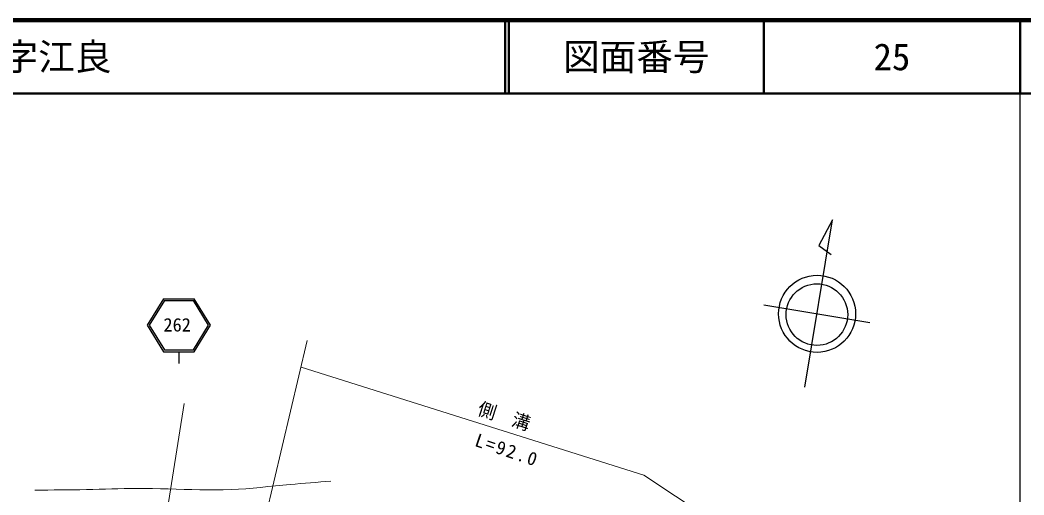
# Model space of a CAD drawing. Units: millimetres, scale not verified. Extents: x 40000 to 680000, y 20000 to 380000.
# Drawn here: x 442558 to 579500, y 315295 to 380000 of the extents above; entities that cross this region are included whole.
import ezdxf
from ezdxf.enums import TextEntityAlignment as Align

# ---------------------------------------------------------------- set-up
doc = ezdxf.new("R2010")
doc.units = ezdxf.units.MM
doc.header["$LTSCALE"] = 1000
for name, color, linetype, lineweight in [('M-BGD', 7, 'Continuous', 13), ('M-STR-HTXT', 7, 'Continuous', 13), ('M-STR-STRC', 7, 'Continuous', 25), ('M-TTL', 2, 'Continuous', 140), ('M-TTL-BAND', 7, 'Continuous', 25), ('M-TTL-LINE', 7, 'Continuous', 50)]:
    doc.layers.add(name, color=color, linetype=linetype, lineweight=lineweight)
doc.layers.add('M-TTL-TXT', color=7, linetype='Continuous')
doc.styles.add('ＭＳ ゴシック', font='')
doc.styles.get('ＭＳ ゴシック').set_extended_font_data('MS Gothic')

msp = doc.modelspace()

# ---------------------------------------------------------------- linework, layer by layer
at = {"layer": 'M-BGD', "lineweight": 25}
for p, q in [((549592, 329965), (553371, 352775)), ((553371, 352775), (551509, 349272)), ((551509, 349272), (553207, 348035)), ((544000, 341180), (558502, 338777))]:
    msp.add_line(p, q, dxfattribs=at)
at = {"layer": 'M-BGD'}
msp.add_lwpolyline([(444567, 315940), (445447, 315949), (446328, 315957), (447208, 315965), (448088, 315973), (448969, 315982), (449849, 315992), (450729, 316003), (451609, 316017), (452470, 316034), (453331, 316056), (454192, 316080), (455053, 316104), (455914, 316128), (456775, 316148), (457636, 316163), (458497, 316172), (459568, 316170), (460638, 316157), (461709, 316135), (462780, 316106), (463851, 316075), (464921, 316043), (465992, 316014), (467062, 315991), (468133, 315977), (469203, 315975), (470273, 315987), (471343, 316017), (472352, 316066), (473359, 316136), (474365, 316221), (475370, 316317), (476376, 316419), (477381, 316523), (478386, 316622), (479392, 316713), (480088, 316772), (480785, 316831), (481481, 316889), (482178, 316947), (482874, 317004), (483571, 317062), (484267, 317120), (484964, 317178)], dxfattribs=at)
at = {"layer": 'M-BGD', "lineweight": 25}
for centre, radius in [((551280, 339974), 5250), ((551256, 339866), 4200)]:
    msp.add_circle(centre, radius, dxfattribs=at)
at = {"layer": 'M-STR-HTXT'}
for p, q in [((474700, 306604), (481742, 336321)), ((480883, 332697), (527672, 317980)), ((527672, 317980), (566491, 292300))]:
    msp.add_line(p, q, dxfattribs=at)
at = {"layer": 'M-STR-STRC'}
for p, q in [((462111, 342012), (459899, 338412)), ((462245, 341772), (460181, 338412)), ((462111, 342012), (466328, 342012)), ((462245, 341772), (466194, 341772)), ((468258, 338412), (466194, 341772)), ((468539, 338412), (466328, 342012)), ((459899, 338412), (462111, 334812)), ((460181, 338412), (462245, 335052)), ((466194, 335052), (468258, 338412)), ((466328, 334812), (468539, 338412)), ((462111, 334812), (466328, 334812)), ((462245, 335052), (466194, 335052)), ((464219, 334812), (464219, 333212))]:
    msp.add_line(p, q, dxfattribs=at)
at = {"layer": 'M-STR-STRC', "lineweight": 13}
msp.add_line((464949, 327770), (461596, 306805), dxfattribs=at)
at = {"layer": 'M-TTL'}
msp.add_line((680000, 380000), (40000, 380000), dxfattribs=at)
at = {"layer": 'M-TTL-BAND'}
msp.add_line((579000, 20000), (579000, 370000), dxfattribs=at)
at = {"layer": 'M-TTL-LINE'}
for p, q in [((508747, 380000), (508747, 370000)), ((509247, 380000), (509247, 370000)), ((543997, 380000), (543997, 370000)), ((579000, 380000), (579000, 370000)), ((40000, 370000), (680000, 370000))]:
    msp.add_line(p, q, dxfattribs=at)

# ---------------------------------------------------------------- texts
at = {"layer": 'M-STR-HTXT', "char_height": 1833, "attachment_point": 8, "style": 'ＭＳ ゴシック'}
for s, insert, rotation in [('\\T1.3;側\\~溝', (508618, 324857), 342.158), ('\\T1.2;L=92.0', (508695, 320524), 341.307)]:
    msp.add_mtext(s, dxfattribs=dict(at, insert=insert, rotation=rotation))
at = {"layer": 'M-STR-STRC', "style": 'ＭＳ ゴシック'}
msp.add_text('262', height=1833, dxfattribs=at).set_placement((462119, 337012), align=Align.BOTTOM_LEFT)
at = {"layer": 'M-TTL-TXT', "style": 'ＭＳ ゴシック'}
msp.add_text('下関市豊田町大字江良', height=3666, dxfattribs=at).set_placement((405024, 375000), align=Align.MIDDLE_LEFT)
for s, p in [('図面番号', (526622, 375000)), ('25', (561497, 375000))]:
    msp.add_text(s, height=3666, dxfattribs=at).set_placement(p, align=Align.MIDDLE_CENTER)

doc.saveas('drawing.dxf')
